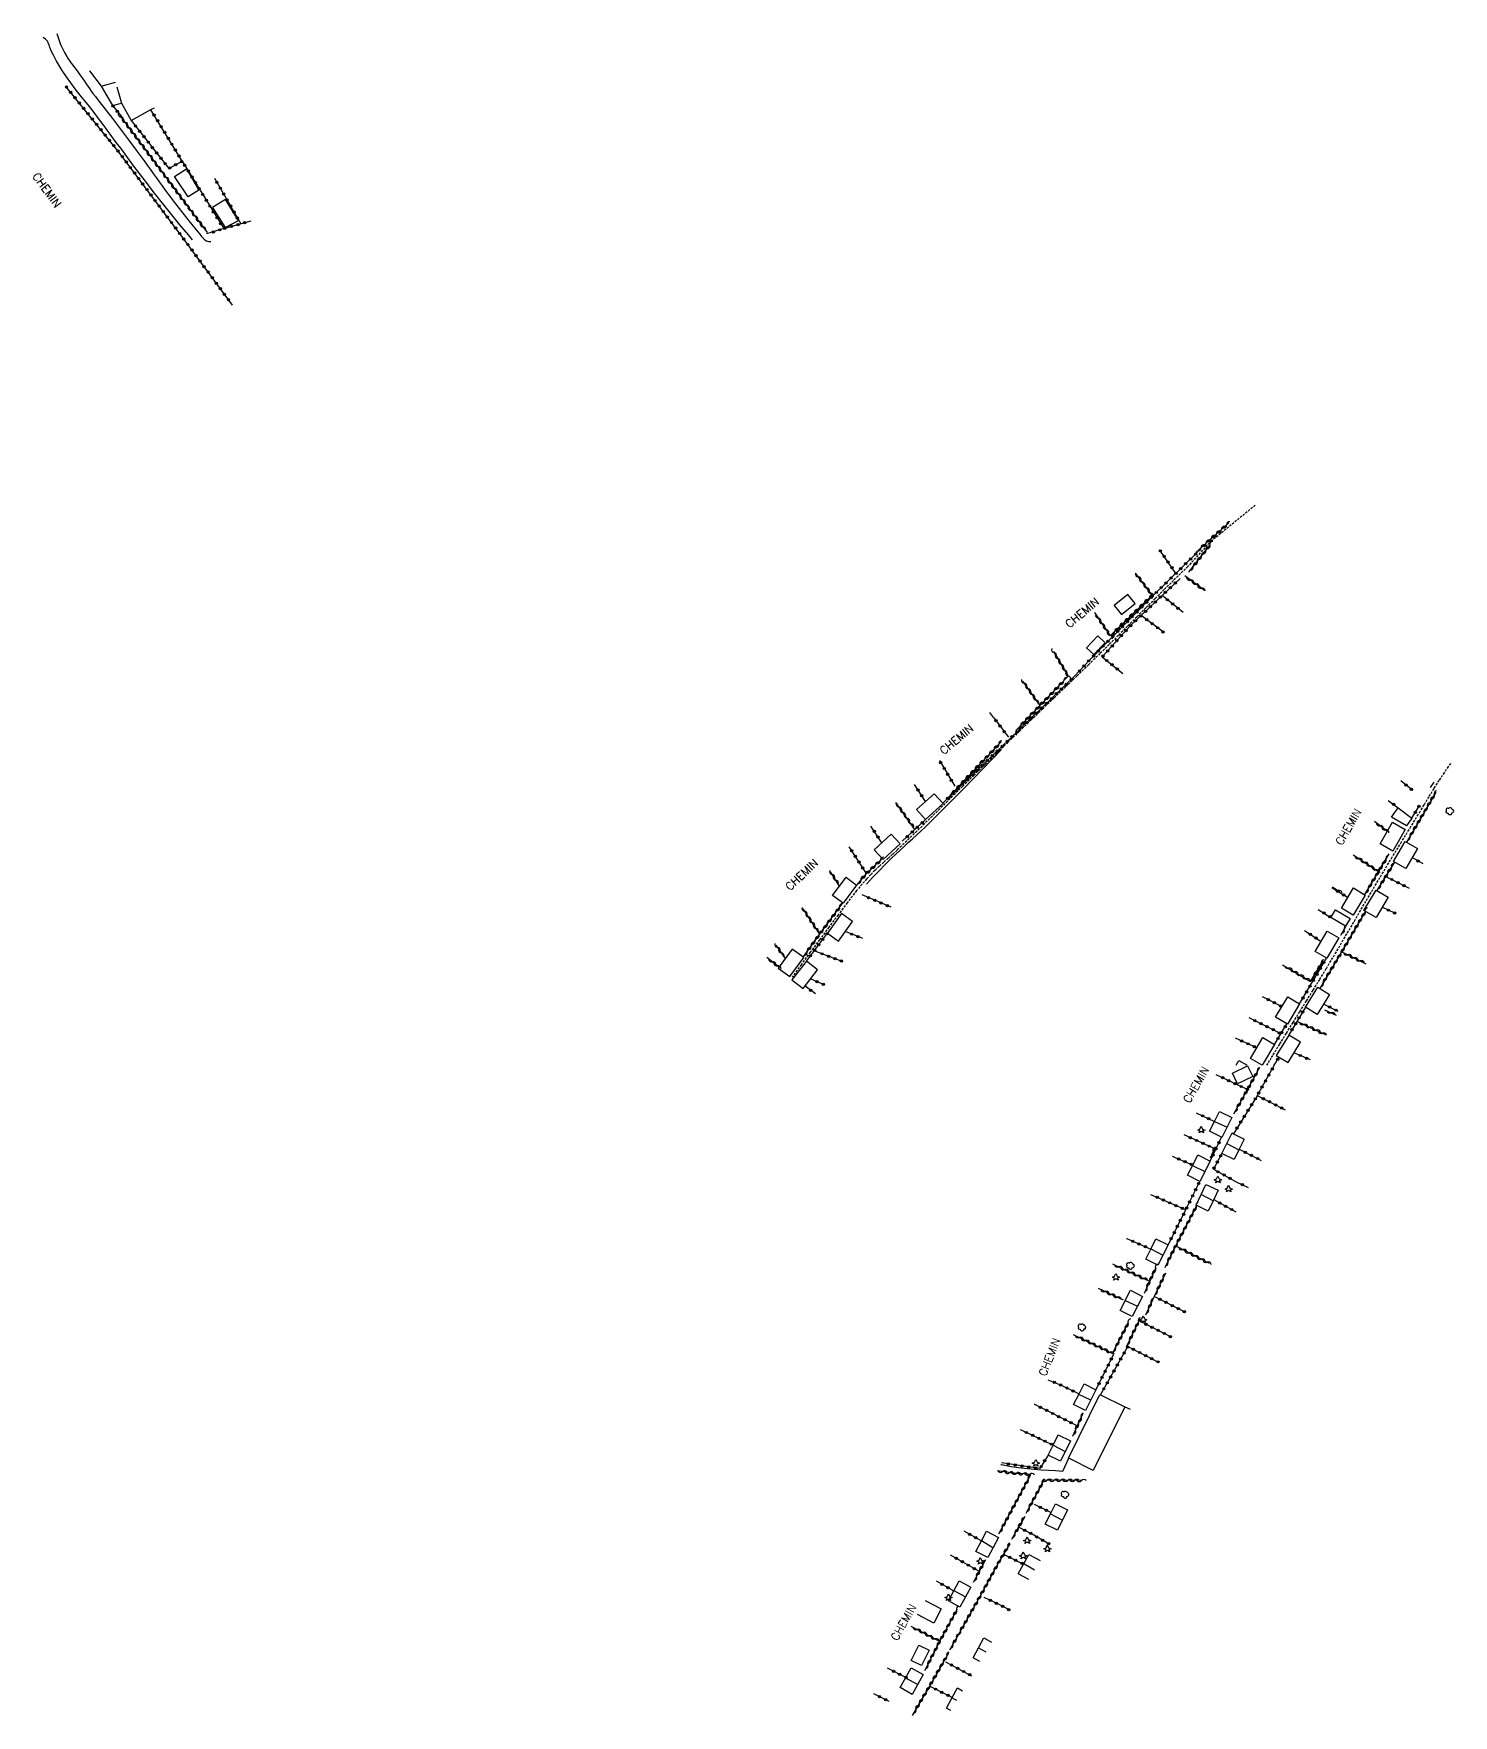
# Model space of a CAD drawing. Header units: millimetres. Extents: x 128000 to 128982, y 140190 to 140897.
# Drawn here: x 128040.1 to 128350.6, y 140528.9 to 140896.6 of the extents above; entities that cross this region are included whole.
import ezdxf
from ezdxf.enums import TextEntityAlignment as Align

# ---------------------------------------------------------------- set-up
doc = ezdxf.new("R2010")
doc.units = ezdxf.units.MM
doc.linetypes.add('DASHED', pattern=[0.75, 0.5, -0.25])
doc.layers.get('0').update_dxf_attribs({"linetype": 'CONTINUOUS'})
for name, color, linetype in [('W0014', 7, 'CONTINUOUS'), ('W0070', 7, 'DASHED'), ('W0071', 7, 'CONTINUOUS'), ('W0101', 7, 'CONTINUOUS'), ('W0104', 1, 'CONTINUOUS'), ('W0300', 7, 'CONTINUOUS'), ('W0303', 7, 'CONTINUOUS'), ('W0310', 3, 'CONTINUOUS'), ('W0323', 7, 'CONTINUOUS'), ('W0989', 7, 'CONTINUOUS')]:
    doc.layers.add(name, color=color, linetype=linetype)
doc.styles.get("Standard").update_dxf_attribs({"font": 'romans.shx', "width": 0.85})

# ---------------------------------------------------------------- blocks, each defined once
blk = doc.blocks.new('T300')
for p, q in [((-0.8, 0.51), (-0.86, 0.34)), ((-0.86, 0.34), (-0.86, 0.17)), ((-0.86, 0.17), (-0.74, 0.06)), ((-0.69, 0.63), (-0.8, 0.51)), ((-0.8, -0.06), (-0.74, 0.06)), ((-0.74, 0.06), (-0.69, 0.11)), ((-0.57, 0.69), (-0.69, 0.63)), ((-0.46, 0.69), (-0.57, 0.69)), ((-0.29, 0.63), (-0.46, 0.69)), ((-0.29, 0.63), (-0.17, 0.74)), ((-0.23, 0.57), (-0.29, 0.63)), ((-0.17, 0.74), (-0.06, 0.8)), ((-0.06, 0.8), (0.06, 0.8)), ((0.06, 0.8), (0.23, 0.74)), ((0.23, 0.74), (0.34, 0.63)), ((0.34, 0.63), (0.4, 0.51)), ((0.46, 0.46), (0.34, 0.46)), ((0.4, 0.51), (0.4, 0.46)), ((0.57, 0.4), (0.46, 0.46)), ((0.57, 0.4), (0.69, 0.29)), ((0.69, 0.29), (0.74, 0.17)), ((0.74, 0.06), (0.69, -0.17)), ((0.74, 0.17), (0.74, 0.06)), ((-0.8, -0.17), (-0.8, -0.06)), ((-0.8, -0.23), (-0.8, -0.17)), ((-0.74, -0.34), (-0.8, -0.23)), ((-0.69, -0.4), (-0.74, -0.34)), ((-0.51, -0.46), (-0.69, -0.4)), ((-0.4, -0.46), (-0.51, -0.46)), ((-0.4, -0.46), (-0.34, -0.46)), ((-0.34, -0.46), (-0.34, -0.4)), ((-0.34, -0.51), (-0.34, -0.46)), ((-0.29, -0.63), (-0.34, -0.51)), ((-0.17, -0.74), (-0.29, -0.63)), ((-0.06, -0.8), (-0.17, -0.74)), ((0.06, -0.8), (-0.06, -0.8)), ((0.17, -0.74), (0.06, -0.8)), ((0.23, -0.69), (0.17, -0.74)), ((0.29, -0.46), (0.23, -0.46)), ((0.29, -0.63), (0.23, -0.69)), ((0.46, -0.4), (0.29, -0.46)), ((0.34, -0.51), (0.29, -0.63)), ((0.34, -0.51), (0.34, -0.46)), ((0.57, -0.34), (0.46, -0.4)), ((0.63, -0.29), (0.57, -0.34)), ((0.69, -0.17), (0.63, -0.29))]:
    blk.add_line(p, q)
blk = doc.blocks.new('T303')
for p, q in [((-0.77, 0), (-0.28, 0.21)), ((-0.28, -0.21), (-0.77, 0)), ((-0.28, 0.21), (0, 0.83)), ((0, 0.83), (0.28, 0.21)), ((0.28, 0.21), (0.83, 0)), ((0.83, 0), (0.28, -0.21)), ((-0.49, -0.63), (-0.28, -0.21)), ((0, -0.35), (-0.49, -0.63)), ((0.56, -0.63), (0, -0.35)), ((0.28, -0.21), (0.56, -0.63))]:
    blk.add_line(p, q)
blk = doc.blocks.new('t310o')
at = {"color": 0, "linetype": 'Continuous'}
for centre, start, end in [((-0.5, 0.38), 216.8699, 323.1304), ((0.5, -0.37), 36.8699, 143.1303)]:
    blk.add_arc(centre, 0.625, start, end, dxfattribs=at)
blk = doc.blocks.new('t323o')
at = {"color": 0, "linetype": 'Continuous'}
for radius in [0.25, 0.15]:
    blk.add_circle((0, 0), radius, dxfattribs=at)

msp = doc.modelspace()

# ---------------------------------------------------------------- linework, layer by layer
at = {"layer": 'W0014'}
msp.add_lwpolyline([(128251.6, 140583.72), (128251.78, 140583.68), (128253.9, 140583.3), (128256.03, 140582.98), (128257.49, 140582.81), (128258.96, 140582.67), (128260.43, 140582.55), (128262, 140582.45), (128263.59, 140582.37), (128265.17, 140582.29), (128266.47, 140585.07)], dxfattribs=at)
at = {"layer": 'W0070'}
for points in [[(128307.23, 140793.45), (128297.24, 140785.27), (128297.24, 140785.27), (128292.51, 140780.08), (128289.36, 140777.02), (128287.34, 140775.04), (128285.33, 140773.04), (128283.32, 140771.03), (128281.32, 140769.02), (128279.33, 140767.01), (128277.32, 140765.01), (128275.31, 140763.01), (128273.29, 140761.02), (128270.79, 140758.58), (128268.29, 140756.15), (128265.77, 140753.73), (128263.25, 140751.32), (128260.72, 140748.9), (128258.2, 140746.49), (128255.68, 140744.07), (128253.17, 140741.64), (128250.69, 140739.24), (128248.22, 140736.83), (128245.75, 140734.43), (128243.28, 140732.02), (128241.6, 140730.38), (128239.93, 140728.74), (128238.26, 140727.1), (128236.59, 140725.46), (128234.91, 140723.83), (128233.24, 140722.19), (128231.56, 140720.56), (128229.87, 140718.94), (128228.92, 140718.04), (128227.95, 140717.16), (128226.98, 140716.28), (128226, 140715.4), (128225.03, 140714.52), (128224.08, 140713.62), (128223.15, 140712.69), (128222.25, 140711.74), (128220.07, 140709.2), (128218.01, 140706.55), (128216.02, 140703.87), (128214.01, 140701.19), (128211.97, 140698.47), (128209.95, 140695.75), (128207.94, 140693), (128205.96, 140690.24)], [(128309.78, 140671), (128310.13, 140671.58), (128310.48, 140672.15), (128310.83, 140672.73), (128311.17, 140673.3), (128312.62, 140675.67), (128314.07, 140678.03), (128315.53, 140680.38), (128316.99, 140682.73), (128318.45, 140685.09), (128319.91, 140687.44), (128321.36, 140689.8), (128322.79, 140692.17), (128324.34, 140694.75), (128325.87, 140697.34), (128327.39, 140699.93), (128328.91, 140702.53), (128330.42, 140705.12), (128331.94, 140707.72), (128333.47, 140710.31), (128335.01, 140712.89), (128337.03, 140716.23), (128339.06, 140719.57), (128341.1, 140722.9), (128343.14, 140726.23), (128344.22, 140728.02), (128345.31, 140729.82), (128346.4, 140731.61), (128347.52, 140733.38), (128348.39, 140734.69), (128349.27, 140735.99), (128350.15, 140737.24)]]:
    msp.add_lwpolyline(points, dxfattribs=at)
at = {"layer": 'W0071'}
for points in [[(128045.2, 140896.58), (128046, 140894.22), (128046.42, 140893.31), (128046.88, 140892.43), (128047.37, 140891.56), (128047.68, 140891.07), (128048, 140890.59), (128048.34, 140890.11), (128048.69, 140889.65), (128049.04, 140889.19), (128049.39, 140888.72), (128049.74, 140888.26), (128050.08, 140887.79), (128050.46, 140887.25), (128050.83, 140886.71), (128051.2, 140886.17), (128051.57, 140885.63), (128051.94, 140885.09), (128052.31, 140884.55), (128052.69, 140884.02), (128053.08, 140883.49), (128053.6, 140882.8), (128054.13, 140882.11), (128054.67, 140881.43), (128055.21, 140880.75), (128055.75, 140880.07), (128056.29, 140879.39), (128056.83, 140878.71), (128057.36, 140878.02), (128059.1, 140875.71), (128060.82, 140873.39), (128062.53, 140871.07), (128064.24, 140868.74), (128064.9, 140867.83), (128065.56, 140866.92), (128066.21, 140866.01), (128066.87, 140865.1), (128067.53, 140864.19), (128068.19, 140863.28), (128068.85, 140862.38), (128069.53, 140861.48), (128071.11, 140859.4), (128072.7, 140857.33), (128074.33, 140855.28), (128076.01, 140853.27), (128076.42, 140852.75), (128076.83, 140852.2), (128077.3, 140851.68), (128077.87, 140851.28), (128078.11, 140851.18), (128078.36, 140851.13), (128078.61, 140851.12), (128078.86, 140851.15)], [(128074.88, 140851.5), (128073.94, 140852.57), (128073, 140853.65), (128072.08, 140854.75), (128071.17, 140855.86), (128068.84, 140858.76), (128066.56, 140861.7), (128064.3, 140864.66), (128062.05, 140867.62), (128061.08, 140868.91), (128060.11, 140870.21), (128059.14, 140871.51), (128058.18, 140872.81), (128057.22, 140874.12), (128056.26, 140875.42), (128055.29, 140876.72), (128054.32, 140878.01), (128053.32, 140879.32), (128052.3, 140880.62), (128051.27, 140881.9), (128050.24, 140883.19), (128049.22, 140884.49), (128048.22, 140885.81), (128047.26, 140887.15), (128046.34, 140888.52), (128045.67, 140889.61), (128045.05, 140890.72), (128044.47, 140891.86), (128043.9, 140893), (128043.78, 140893.27), (128043.68, 140893.54), (128043.58, 140893.82), (128043.49, 140894.1), (128043.39, 140894.38), (128043.27, 140894.66), (128043.13, 140894.92), (128042.95, 140895.17), (128042.88, 140895.25), (128042.79, 140895.33), (128042.7, 140895.39), (128042.17, 140895.71)], [(128222.22, 140710.63), (128223.57, 140712.06), (128224.94, 140713.48), (128226.33, 140714.88), (128227.73, 140716.27), (128228.63, 140717.14), (128229.54, 140717.99), (128230.46, 140718.84), (128231.38, 140719.69), (128232.3, 140720.53), (128233.22, 140721.38), (128234.13, 140722.23), (128235.04, 140723.1), (128239.28, 140727.27), (128243.47, 140731.48), (128247.63, 140735.74), (128251.74, 140740.04)]]:
    msp.add_lwpolyline(points, dxfattribs=at)
at = {"layer": 'W0101'}
msp.add_lwpolyline([(128052.32, 140888.47), (128052.32, 140888.47), (128054.87, 140885.09), (128058.04, 140885.99)], dxfattribs=at)
at = {"layer": 'W0104'}
for points in [[(128054.87, 140885.09), (128057.36, 140880.86), (128059.31, 140881.37), (128061.45, 140877.57), (128065.88, 140880.03), (128066.52, 140880.32)], [(128058.33, 140884.97), (128059.31, 140881.37)], [(128303.05, 140671), (128303.66, 140672.07), (128305.51, 140671)], [(128298.32, 140658.68), (128301.07, 140657.45)], [(128301.01, 140653.89), (128303.68, 140652.55)], [(128293.53, 140649.12), (128296.25, 140647.79)], [(128298.03, 140641.35), (128295.42, 140642.77)], [(128284.43, 140630.85), (128287.05, 140629.49)], [(128278.82, 140619.58), (128281.49, 140618.31)], [(128271.27, 140597.79), (128268.63, 140599.04)], [(128263.05, 140587.96), (128265.7, 140586.57)], [(128262.46, 140572.94), (128265.07, 140571.56)], [(128249.88, 140565.5), (128247.36, 140566.99)], [(128257.73, 140558.54), (128255.43, 140559.77), (128256.58, 140561.9), (128257.72, 140564.03)], [(128258.95, 140560.58), (128256.61, 140561.96)], [(128257.72, 140564.03), (128260.2, 140562.69)], [(128241.35, 140556.14), (128243.86, 140554.77)], [(128236.99, 140549.04), (128233.36, 140550.93)], [(128235.05, 140553.97), (128238.59, 140552.12), (128236.99, 140549.04)], [(128247.05, 140540.61), (128245.53, 140541.44), (128247.9, 140545.8)], [(128246.73, 140543.65), (128248.35, 140542.78)], [(128247.9, 140545.8), (128249.6, 140544.88)], [(128233.43, 140535.64), (128230.75, 140536.99)], [(128240.69, 140529.93), (128239.75, 140530.43), (128241, 140532.76), (128242.11, 140534.85)], [(128241.99, 140532.1), (128240.93, 140532.63)], [(128242.11, 140534.85), (128243.26, 140534.24)]]:
    msp.add_lwpolyline(points, dxfattribs=at)
for points in [[(128073.89, 140860.87), (128070.93, 140865.37), (128073.5, 140866.99), (128076.26, 140862.34)], [(128084.93, 140855.7), (128082.08, 140860.29), (128079.22, 140858.58), (128081.99, 140854.2)], [(128279.38, 140773.94), (128276.37, 140771.55), (128277.96, 140769.55), (128280.97, 140771.94)], [(128270.37, 140762.31), (128272.85, 140764.91), (128274.42, 140763.4), (128271.93, 140760.81)], [(128233.19, 140726.93), (128237.03, 140730.39), (128239, 140728.21), (128235.16, 140724.75)], [(128334.58, 140719.43), (128337.29, 140724.16), (128340.05, 140722.58), (128337.35, 140717.85)], [(128341.48, 140725.06), (128340.32, 140723.37), (128337.06, 140725.25), (128338.53, 140727.26)], [(128223.9, 140718.13), (128227.66, 140721.57), (128229.63, 140719.42), (128225.87, 140715.98)], [(128342.69, 140718.42), (128340.16, 140714.01), (128337.51, 140715.53), (128340.04, 140719.95)], [(128214.82, 140708.15), (128217.75, 140712.12), (128220.04, 140710.42), (128217.11, 140706.45)], [(128326.07, 140705.38), (128328.72, 140709.77), (128331.3, 140708.21), (128328.66, 140703.82)], [(128336.3, 140707.74), (128333.67, 140703.3), (128331.02, 140704.86), (128333.65, 140709.31)], [(128216.13, 140698.17), (128219.2, 140702.43), (128216.78, 140704.18), (128213.71, 140699.92)], [(128326.99, 140701.4), (128323.77, 140703.35), (128324.77, 140705.02), (128327.99, 140703.07)], [(128320.35, 140695.89), (128322.99, 140700.34), (128325.5, 140698.85), (128322.87, 140694.4)], [(128205.49, 140690.38), (128208.55, 140694.54), (128206.01, 140696.42), (128202.94, 140692.25)], [(128208.39, 140687.76), (128211.54, 140691.85), (128209.09, 140693.74), (128205.93, 140689.66)], [(128323.48, 140686.5), (128320.78, 140682.1), (128318.2, 140683.68), (128320.9, 140688.08)], [(128311.7, 140681.55), (128314.36, 140685.97), (128316.95, 140684.41), (128314.29, 140679.99)], [(128306.22, 140672.52), (128308.91, 140677.08), (128311.46, 140675.58), (128308.78, 140671.02)], [(128314.57, 140677.6), (128311.85, 140673.16), (128314.41, 140671.59), (128317.13, 140676.04)], [(128305.57, 140670.89), (128306.7, 140668.54), (128303.37, 140666.95), (128302.25, 140669.31)], [(128299.46, 140660.92), (128302.14, 140659.56), (128299.93, 140655.21), (128299.84, 140655.26), (128297.25, 140656.58), (128298.35, 140658.74)], [(128302.16, 140656.2), (128302.46, 140656.05), (128304.83, 140654.87), (128303.73, 140652.65), (128302.62, 140650.41), (128299.94, 140651.74)], [(128297.4, 140650.01), (128295.1, 140645.58), (128292.41, 140646.97), (128293.57, 140649.19), (128294.72, 140651.4)], [(128296.46, 140644.96), (128299.14, 140643.68), (128298.17, 140641.64), (128296.98, 140639.13), (128294.29, 140640.4)], [(128288.17, 140631.74), (128285.96, 140627.3), (128283.32, 140628.61), (128284.4, 140630.79), (128285.52, 140633.06)], [(128279.96, 140621.81), (128282.59, 140620.46), (128280.33, 140616.07), (128277.71, 140617.42)], [(128278.72, 140596.32), (128271.82, 140582.41), (128266.47, 140585.07), (128266.38, 140585.11), (128273.27, 140599.01), (128273.38, 140598.96)], [(128272.4, 140600.06), (128270.13, 140595.53), (128267.53, 140596.83), (128268.71, 140599.18), (128269.8, 140601.36)], [(128264.18, 140590.2), (128266.85, 140588.85), (128264.62, 140584.43), (128261.95, 140585.78), (128263.05, 140587.96)], [(128263.54, 140575.12), (128266.19, 140573.81), (128263.97, 140569.34), (128261.33, 140570.64), (128262.59, 140573.19)], [(128248.74, 140563.34), (128246.15, 140564.72), (128247.36, 140566.99), (128248.48, 140569.11), (128251.07, 140567.74)], [(128242.49, 140558.26), (128245.02, 140556.9), (128242.66, 140552.54), (128240.14, 140553.91), (128241.32, 140556.1)], [(128234.27, 140539.78), (128232.03, 140540.88), (128233.66, 140544.2), (128235.9, 140543.11)], [(128232.02, 140539.25), (128234.63, 140537.78), (128232.2, 140533.45), (128229.59, 140534.92), (128230.85, 140537.16)]]:
    msp.add_lwpolyline(points, close=True, dxfattribs=at)
at = {"layer": 'W0310'}
for points in [[(128058.94, 140878.71), (128078.05, 140853.1)], [(128294.27, 140783.15), (128301.45, 140789.6)], [(128292.72, 140778.86), (128297.41, 140784.82), (128297.41, 140784.82)], [(128272.06, 140770), (128275.55, 140764.92), (128284.73, 140773.77), (128281.05, 140778.6)], [(128296.18, 140774.81), (128291.81, 140778)], [(128263.12, 140761.45), (128266.36, 140756.07), (128254.9, 140744.23)], [(128256.38, 140755), (128260.14, 140749.64)], [(128251.65, 140741.72), (128239.81, 140729.23)], [(128232.83, 140722.59), (128228.65, 140728.48)], [(128346.71, 140730.72), (128343.82, 140725.7), (128340.32, 140719.79)], [(128336.13, 140722.14), (128333.33, 140724.32)], [(128328.63, 140717), (128334.21, 140713.37)], [(128331.17, 140708.32), (128336.56, 140717.26)], [(128216.33, 140710.19), (128214.38, 140713.32)], [(128225.68, 140716.19), (128222.09, 140712.79), (128220.04, 140710.42)], [(128337.7, 140715.42), (128333.85, 140709.19)], [(128324.13, 140710), (128325.69, 140709.03)], [(128208.39, 140694.66), (128212.11, 140699.84), (128217.06, 140706.49)], [(128212, 140699.69), (128208.35, 140705.21)], [(128331.33, 140704.68), (128326.06, 140695.66), (128321.34, 140687.81)], [(128325.93, 140699.43), (128327.08, 140701.32)], [(128203.1, 140692.49), (128200.42, 140694.57)], [(128202.43, 140697.27), (128204.47, 140694.32)], [(128326.14, 140695.8), (128331.4, 140693.2)], [(128313.23, 140693), (128319.35, 140689.35)], [(128319.35, 140689.35), (128322.11, 140693.86)], [(128316.49, 140680.56), (128322.53, 140677.76)], [(128322.42, 140683.1), (128324.94, 140681.96)], [(128302.57, 140660.41), (128305.54, 140665.7), (128308.26, 140670.56)], [(128298.51, 140653.16), (128297.38, 140650.71)], [(128294.41, 140640.25), (128290.03, 140631.89), (128287.47, 140626.74)], [(128297.23, 140627.69), (128290.06, 140631.39)], [(128276, 140627.57), (128278.45, 140626.45), (128283.96, 140623.86)], [(128285.49, 140626.73), (128282.93, 140621.13)], [(128287.61, 140625.56), (128285.15, 140620.46)], [(128278.42, 140619.66), (128273, 140622.19)], [(128285.04, 140620.29), (128283.27, 140616.38)], [(128276.03, 140608), (128279.55, 140614.81)], [(128281.93, 140615.39), (128279.1, 140609.5)], [(128267.4, 140612.12), (128276.03, 140608)], [(128267.35, 140589.91), (128268.39, 140592.22), (128269.63, 140594.91)], [(128251.19, 140568.53), (128258.18, 140581.53), (128256.7, 140581.64), (128255.23, 140581.74), (128253.76, 140581.89), (128250.84, 140582.35)], [(128269.42, 140580.21), (128261.03, 140580.29), (128257.09, 140573)], [(128256.82, 140572.35), (128255.5, 140570.04), (128253.95, 140567.33)], [(128253.54, 140566.4), (128252.2, 140564.12), (128251.11, 140562.26), (128246.97, 140554.72), (128242.05, 140546.05)], [(128248.22, 140562.89), (128245.56, 140557.89)], [(128242.04, 140552.06), (128238.21, 140545.01), (128234.94, 140538.6)], [(128231.93, 140548.35), (128237.9, 140545.21)], [(128242.06, 140546.06), (128240.39, 140543.13)], [(128240.13, 140542.47), (128236.05, 140535.33), (128236.01, 140535.27), (128232.25, 140528.86)]]:
    msp.add_lwpolyline(points, dxfattribs=at)
at = {"layer": 'W0323'}
for points in [[(128083.6, 140837.18), (128072.82, 140851.84), (128058.83, 140870.59), (128047.25, 140884.96), (128047.25, 140884.96)], [(128057.36, 140880.86), (128059.32, 140878.46)], [(128061.45, 140877.57), (128069.69, 140867.1), (128072.6, 140868.66), (128065.74, 140879.95)], [(128072.6, 140868.66), (128081.67, 140853.95), (128087.68, 140855.62)], [(128079.64, 140865), (128085.42, 140854.99)], [(128081.67, 140853.95), (128077.93, 140852.78)], [(128294.63, 140783.19), (128284.68, 140773.49), (128270.93, 140759.54), (128267.79, 140756.13)], [(128289.87, 140778.55), (128286.35, 140783.66)], [(128290.84, 140777.43), (128286.9, 140773.75), (128279.91, 140767.07), (128273.78, 140760.29), (128278.25, 140756.69)], [(128291.46, 140770.04), (128286.87, 140773.72)], [(128287.16, 140765.7), (128282.31, 140769.36)], [(128267.79, 140756.13), (128253.52, 140742.32), (128238.9, 140728.33)], [(128250.07, 140746.95), (128249.23, 140748.16)], [(128250.07, 140746.95), (128253.25, 140742.77)], [(128238.22, 140737.64), (128241.52, 140732.02)], [(128235.14, 140728.69), (128232.74, 140732.39)], [(128339.06, 140733.26), (128341.69, 140731.14)], [(128345.56, 140731.74), (128346.34, 140732.88)], [(128336.28, 140728.93), (128338.53, 140727.26)], [(128341.48, 140725.06), (128343.18, 140727.81)], [(128235.21, 140724.79), (128230.04, 140720)], [(128225.57, 140719.66), (128223.21, 140723.28)], [(128222.22, 140712.91), (128218.46, 140718.74)], [(128343.97, 140715.07), (128341.53, 140716.4)], [(128327.44, 140707.67), (128324.01, 140709.81)], [(128335.78, 140712.31), (128340.89, 140709.71)], [(128227.65, 140705.54), (128221.29, 140708.24)], [(128337.75, 140704.25), (128335.01, 140705.57)], [(128320.98, 140705.08), (128323.77, 140703.35)], [(128209.09, 140693.74), (128213.71, 140699.92)], [(128221.4, 140698.69), (128217.62, 140700.23)], [(128318.01, 140700.45), (128321.66, 140698.1)], [(128217.1, 140693.65), (128211.13, 140695.9)], [(128316.95, 140684.41), (128322.79, 140694.45)], [(128211.09, 140686.61), (128208.82, 140688.31)], [(128210.04, 140689.89), (128212.87, 140688.69)], [(128308.76, 140686.03), (128313.07, 140683.83)], [(128318.21, 140683.68), (128314.52, 140677.52)], [(128325.41, 140682.78), (128322.18, 140684.38)], [(128305.81, 140681.44), (128312.87, 140677.92)], [(128311.46, 140675.58), (128314.17, 140680.07)], [(128307.56, 140674.79), (128302.95, 140676.96)], [(128311.4, 140671), (128312.46, 140672.78)], [(128319.32, 140672.18), (128315.71, 140673.73)], [(128305.54, 140665.7), (128298.73, 140668.91)], [(128311.4, 140671), (128307.68, 140664.38), (128307.65, 140664.32), (128302.46, 140656.05)], [(128307.68, 140664.38), (128313.81, 140661.28)], [(128294.35, 140660.57), (128298.35, 140658.74)], [(128298.63, 140652.66), (128291.7, 140655.8)], [(128297.4, 140650.01), (128298.63, 140652.66), (128299.84, 140655.26)], [(128289.11, 140651.14), (128293.57, 140649.19)], [(128299.94, 140651.74), (128298.09, 140648.28), (128303.07, 140645.55)], [(128303.73, 140652.65), (128308.54, 140650.21)], [(128288.17, 140631.74), (128292.05, 140639.41), (128292.09, 140639.48), (128295.1, 140645.58)], [(128303.07, 140645.55), (128305.71, 140644.27)], [(128292.05, 140639.41), (128284.42, 140642.71)], [(128298.17, 140641.64), (128303.01, 140638.98)], [(128279.1, 140633.14), (128279.13, 140633.12), (128284.4, 140630.79)], [(128285.06, 140620.5), (128291.81, 140617.1)], [(128288.96, 140611.54), (128282, 140615.07)], [(128272.4, 140600.06), (128276.3, 140607.84)], [(128273.38, 140598.96), (128279.39, 140609.5), (128286.05, 140606.11)], [(128261.91, 140602.26), (128264.82, 140601.05), (128268.71, 140599.18)], [(128268.15, 140592.26), (128259.04, 140596.8), (128258.91, 140596.86)], [(128278.72, 140596.32), (128279.9, 140595.78)], [(128255.84, 140591.33), (128258.39, 140590.18), (128263.05, 140587.96)], [(128261.95, 140585.78), (128260.15, 140582.81), (128251.78, 140584.05)], [(128258.9, 140575.05), (128262.59, 140573.19)], [(128262.31, 140566.24), (128258.49, 140568.45), (128255.5, 140570.04)], [(128243.51, 140569.18), (128247.36, 140566.99)], [(128246.79, 140560.4), (128240.58, 140563.92)], [(128252.2, 140564.12), (128256.58, 140561.9)], [(128237.44, 140558.27), (128241.32, 140556.1)], [(128253.69, 140551.76), (128251.09, 140553.16), (128247.93, 140554.61)], [(128239.49, 140540.56), (128245.22, 140537.53)], [(128230.85, 140537.16), (128226.82, 140539.17)], [(128223.74, 140533.63), (128227.1, 140531.97)], [(128241, 140532.76), (128236.01, 140535.27)]]:
    msp.add_lwpolyline(points, dxfattribs=at)

# ---------------------------------------------------------------- block references
at = {"layer": 'W0300'}
msp.add_blockref('T300', (128349.82, 140726.54), dxfattribs=at)
at = {"layer": 'W0300', "rotation": 359.9999899820874}
for p in [(128279.98, 140627.13), (128269.39, 140613.67), (128265.69, 140577.1)]:
    msp.add_blockref('T300', p, dxfattribs=at)
at = {"layer": 'W0303', "rotation": 359.9999899820874}
for p in [(128295.44, 140656.85), (128299.06, 140645.94), (128301.41, 140643.94), (128276.76, 140624.65), (128282.71, 140615.37), (128259.24, 140583.99), (128257.37, 140567.06), (128261.77, 140565.28), (128247.12, 140562.56), (128256.48, 140563.75), (128240.14, 140554.6)]:
    msp.add_blockref('T303', p, dxfattribs=at)
at = {"layer": 'W0310'}
for p, rotation in [((128059.21, 140878.35), 306.724996986855), ((128060.11, 140877.15), 306.724996986855), ((128061.01, 140875.94), 306.724996986855), ((128061.9, 140874.74), 306.724996986855), ((128062.8, 140873.54), 306.724996986855), ((128063.7, 140872.34), 306.724996986855), ((128064.59, 140871.14), 306.724996986855), ((128065.49, 140869.93), 306.724996986855), ((128066.39, 140868.73), 306.724996986855), ((128067.28, 140867.53), 306.724996986855), ((128068.18, 140866.33), 306.724996986855), ((128069.08, 140865.12), 306.724996986855), ((128069.98, 140863.92), 306.724996986855), ((128070.87, 140862.72), 306.724996986855), ((128071.77, 140861.52), 306.724996986855), ((128072.67, 140860.31), 306.724996986855), ((128073.56, 140859.11), 306.724996986855), ((128074.46, 140857.91), 306.724996986855), ((128075.36, 140856.71), 306.724996986855), ((128076.25, 140855.51), 306.724996986855), ((128077.15, 140854.3), 306.724996986855), ((128300.97, 140789.16), 41.9148975289187), ((128297.62, 140786.16), 41.9148975289187), ((128298.74, 140787.16), 41.9148975289187), ((128299.85, 140788.16), 41.9148975289187), ((128295.39, 140784.15), 41.9148975289187), ((128295.5, 140782.39), 51.87271834549846), ((128296.5, 140785.16), 41.9148975289187), ((128296.43, 140783.57), 51.87271834549846), ((128297.35, 140784.75), 51.87271834549846), ((128293.65, 140780.03), 51.87271834549846), ((128294.58, 140781.21), 51.87271834549846), ((128281.65, 140777.81), 127.2877718879553), ((128282.56, 140776.62), 127.2877718879553), ((128283.47, 140775.42), 127.2877718879553), ((128284.38, 140774.23), 127.2877718879553), ((128293.02, 140777.11), 143.8525345099861), ((128294.23, 140776.23), 143.8525345099861), ((128295.45, 140775.34), 143.8525345099861), ((128281.91, 140771.05), 43.92638573678075), ((128282.99, 140772.09), 43.92638573678075), ((128284.07, 140773.13), 43.92638573678075), ((128272.91, 140768.76), 304.4222604248048), ((128273.76, 140767.52), 304.4222604248048), ((128278.67, 140767.93), 43.92638573678075), ((128279.75, 140768.97), 43.92638573678075), ((128280.83, 140770.01), 43.92638573678075), ((128274.61, 140766.29), 304.4222604248048), ((128275.45, 140765.05), 304.4222604248048), ((128276.51, 140765.84), 43.92638573678075), ((128277.59, 140766.89), 43.92638573678075), ((128263.25, 140761.24), 301.0233010903155), ((128264.02, 140759.95), 301.0233010903155), ((128264.8, 140758.66), 301.0233010903155), ((128265.57, 140757.38), 301.0233010903155), ((128266.34, 140756.09), 301.0233010903155), ((128256.69, 140754.56), 305.0467367084161), ((128257.56, 140753.33), 305.0467367084161), ((128263.25, 140752.86), 225.9445125501047), ((128264.29, 140753.93), 225.9445125501047), ((128265.33, 140755.01), 225.9445125501047), ((128258.42, 140752.1), 305.0467367084161), ((128259.08, 140748.54), 225.9445125501047), ((128259.28, 140750.87), 305.0467367084161), ((128260.12, 140749.62), 225.9445125501047), ((128261.16, 140750.7), 225.9445125501047), ((128262.21, 140751.78), 225.9445125501047), ((128255.95, 140745.31), 225.9445125501047), ((128256.99, 140746.39), 225.9445125501047), ((128258.03, 140747.47), 225.9445125501047), ((128251.16, 140741.2), 226.5187701617805), ((128248.06, 140737.94), 226.5187701617805), ((128249.1, 140739.03), 226.5187701617805), ((128250.13, 140740.11), 226.5187701617805), ((128244.97, 140734.67), 226.5187701617805), ((128246, 140735.76), 226.5187701617805), ((128247.03, 140736.85), 226.5187701617805), ((128240.84, 140730.32), 226.5187701617805), ((128241.87, 140731.41), 226.5187701617805), ((128242.9, 140732.5), 226.5187701617805), ((128243.94, 140733.58), 226.5187701617805), ((128346.38, 140730.14), 240.0420123320008), ((128229.36, 140727.48), 125.3449522535861), ((128344.88, 140727.54), 240.0420123320008), ((128345.63, 140728.84), 240.0420123320008), ((128230.22, 140726.26), 125.3449522535861), ((128231.09, 140725.04), 125.3449522535861), ((128231.96, 140723.81), 125.3449522535861), ((128334.51, 140723.4), 142.1761558712174), ((128342.61, 140723.66), 239.3920777950203), ((128343.37, 140724.95), 239.3920777950203), ((128344.13, 140726.24), 240.0420123320008), ((128335.7, 140722.48), 142.1761558712174), ((128341.08, 140721.08), 239.3920777950203), ((128341.84, 140722.37), 239.3920777950203), ((128225.27, 140715.79), 223.3835734369869), ((128329.89, 140716.18), 326.9800143437761), ((128335.82, 140716.03), 58.94679097681997), ((128214.74, 140712.73), 121.92103668399), ((128222, 140712.69), 229.1427540307879), ((128223.09, 140713.73), 223.3835734369869), ((128224.18, 140714.76), 223.3835734369869), ((128331.14, 140715.37), 326.9800143437761), ((128332.4, 140714.55), 326.9800143437761), ((128333.66, 140713.73), 326.9800143437761), ((128333.49, 140712.17), 58.94679097681997), ((128334.27, 140713.46), 58.94679097681997), ((128335.04, 140714.74), 58.94679097681997), ((128335.43, 140711.74), 238.3571227143271), ((128336.21, 140713.02), 238.3571227143271), ((128337, 140714.3), 238.3571227143271), ((128215.54, 140711.46), 121.92103668399), ((128221.02, 140711.56), 229.1427540307879), ((128325.41, 140709.2), 328.0280319919369), ((128331.95, 140709.6), 58.94679097681997), ((128332.72, 140710.89), 58.94679097681997), ((128334.64, 140710.46), 238.3571227143271), ((128208.69, 140704.69), 123.461330392097), ((128215.47, 140704.35), 53.34840251463019), ((128216.36, 140705.56), 53.34840251463019), ((128331.28, 140704.59), 239.6721055073889), ((128209.52, 140703.44), 123.461330392097), ((128210.35, 140702.19), 123.461330392097), ((128211.17, 140700.94), 123.461330392097), ((128212.78, 140700.74), 53.34840251463019), ((128213.68, 140701.95), 53.34840251463019), ((128214.57, 140703.15), 53.34840251463019), ((128326.71, 140700.71), 58.78763479607682), ((128329.01, 140700.71), 239.6721055073889), ((128329.76, 140702), 239.6721055073889), ((128330.52, 140703.3), 239.6721055073889), ((128210.14, 140697.1), 54.30243325719705), ((128211.02, 140698.32), 54.30243325719705), ((128211.89, 140699.53), 54.30243325719705), ((128327.49, 140698.12), 239.6721055073889), ((128328.25, 140699.41), 239.6721055073889), ((128201.61, 140693.65), 142.2246295840932), ((128202.76, 140696.79), 304.6809290941874), ((128203.61, 140695.56), 304.6809290941874), ((128209.27, 140695.88), 54.30243325719705), ((128325.2, 140694.24), 238.9901055629688), ((128325.97, 140695.53), 238.9901055629688), ((128326.73, 140696.82), 239.6721055073889), ((128327.48, 140695.14), 333.7681777186413), ((128328.83, 140694.47), 333.7681777186413), ((128330.17, 140693.81), 333.7681777186413), ((128202.79, 140692.73), 142.2246295840932), ((128314.52, 140692.23), 329.2176430083737), ((128315.8, 140691.46), 329.2176430083737), ((128317.09, 140690.7), 329.2176430083737), ((128318.38, 140689.93), 329.2176430083737), ((128320.13, 140690.63), 58.56015342723313), ((128320.92, 140691.91), 58.56015342723313), ((128321.7, 140693.19), 58.56015342723313), ((128322.88, 140690.39), 238.9901055629688), ((128323.66, 140691.67), 238.9901055629688), ((128324.43, 140692.96), 238.9901055629688), ((128322.11, 140689.1), 238.9901055629688), ((128317.85, 140679.93), 335.1446260025383), ((128319.21, 140679.3), 335.1446260025383), ((128323.79, 140682.48), 335.5808303057634), ((128320.57, 140678.66), 335.1446260025383), ((128321.93, 140678.03), 335.1446260025383), ((128306.97, 140668.26), 60.75728567341936), ((128307.7, 140669.57), 60.75728567341936), ((128304.77, 140664.33), 60.75018573706339), ((128305.5, 140665.64), 60.75018573706339), ((128306.24, 140666.95), 60.75728567341936), ((128303.3, 140661.71), 60.75018573706339), ((128304.04, 140663.02), 60.75018573706339), ((128298.01, 140652.07), 245.1862183739243), ((128293.62, 140638.76), 242.3494173436339), ((128294.32, 140640.09), 242.3494173436339), ((128291.54, 140634.77), 242.3494173436339), ((128292.23, 140636.1), 242.3494173436339), ((128292.93, 140637.43), 242.3494173436339), ((128289.47, 140630.77), 243.5597857451242), ((128290.14, 140632.11), 242.3494173436339), ((128290.84, 140633.44), 242.3494173436339), ((128288.14, 140628.09), 243.5597857451242), ((128288.8, 140629.43), 243.5597857451242), ((128291.4, 140630.7), 152.6974646298684), ((128292.73, 140630.01), 152.6974646298684), ((128294.06, 140629.32), 152.6974646298684), ((128295.39, 140628.63), 152.6974646298684), ((128296.73, 140627.94), 152.6974646298684), ((128277.36, 140626.95), 335.4060573473813), ((128278.72, 140626.32), 334.8093802555491), ((128280.08, 140625.68), 334.8093802555491), ((128281.44, 140625.04), 334.8093802555491), ((128282.8, 140624.41), 334.8093802555491), ((128284.18, 140623.86), 245.5051800461474), ((128284.8, 140625.23), 245.5051800461474), ((128285.42, 140626.59), 245.5051800461474), ((128287.1, 140624.51), 244.2849856189845), ((128274.36, 140621.55), 154.9324928468225), ((128275.72, 140620.92), 154.9324928468225), ((128277.08, 140620.28), 154.9324928468225), ((128283.56, 140622.5), 245.5051800461474), ((128285.8, 140621.81), 244.2849856189845), ((128286.45, 140623.16), 244.2849856189845), ((128283.89, 140617.75), 245.5891667163371), ((128284.51, 140619.11), 245.5891667163371), ((128278.79, 140613.33), 62.62217863705539), ((128279.48, 140614.66), 62.62217863705539), ((128281.05, 140613.55), 244.3684822215208), ((128281.69, 140614.91), 244.3684822215208), ((128268.76, 140611.48), 334.481594553834), ((128270.11, 140610.83), 334.481594553834), ((128271.46, 140610.18), 334.481594553834), ((128272.82, 140609.54), 334.481594553834), ((128276.72, 140609.33), 62.62217863705539), ((128277.41, 140610.67), 62.62217863705539), ((128278.1, 140612), 62.62217863705539), ((128279.75, 140610.85), 244.3684822215208), ((128280.4, 140612.2), 244.3684822215208), ((128274.17, 140608.89), 334.481594553834), ((128275.52, 140608.24), 334.481594553834), ((128269.21, 140594.01), 65.2831184979725), ((128267.96, 140591.28), 65.60649972681624), ((128268.59, 140592.64), 65.2831184979725), ((128251.99, 140582.17), 171.0325901550083), ((128253.47, 140581.93), 171.0325901550083), ((128254.96, 140581.77), 174.4127560357652), ((128256.45, 140581.66), 175.9336812247868), ((128257.58, 140580.42), 61.73077798462236), ((128257.95, 140581.55), 175.936423236787), ((128260.66, 140579.6), 241.5943190368523), ((128261.75, 140580.28), 179.4606490845712), ((128263.25, 140580.27), 179.4606490845712), ((128264.75, 140580.26), 179.4606490845712), ((128266.25, 140580.24), 179.4606490845712), ((128267.75, 140580.23), 179.4606490845712), ((128269.25, 140580.21), 179.4606490845712), ((128255.45, 140576.45), 61.73077798462236), ((128256.16, 140577.78), 61.73077798462236), ((128256.87, 140579.1), 61.73077798462236), ((128258.52, 140575.64), 241.5943190368523), ((128259.23, 140576.96), 241.5943190368523), ((128259.95, 140578.28), 241.5943190368523), ((128253.32, 140572.49), 61.73077798462236), ((128254.03, 140573.81), 61.73077798462236), ((128254.74, 140575.13), 61.73077798462236), ((128257.8, 140574.32), 241.5943190368523), ((128251.9, 140569.85), 61.73077798462236), ((128252.61, 140571.17), 61.73077798462236), ((128254.7, 140568.64), 240.241464388562), ((128255.44, 140569.94), 240.241464388562), ((128256.19, 140571.24), 240.2444306878343), ((128253.1, 140565.65), 239.606737354374), ((128247.67, 140561.86), 241.9965225876579), ((128250.84, 140561.76), 241.2613358884225), ((128251.58, 140563.06), 239.6058558502067), ((128252.34, 140564.36), 239.606737354374), ((128246.27, 140559.21), 241.9965225876579), ((128246.97, 140560.54), 241.9965225876579), ((128248.67, 140557.82), 241.2613358884225), ((128249.39, 140559.13), 241.2613358884225), ((128250.11, 140560.45), 241.2613358884225), ((128246.5, 140553.88), 240.4027052204827), ((128247.23, 140555.19), 241.2613358884225), ((128247.95, 140556.5), 241.2613358884225), ((128241.22, 140550.55), 241.504720182308), ((128241.94, 140551.87), 241.504720182308), ((128244.27, 140549.97), 240.4027052204827), ((128245.01, 140551.27), 240.4027052204827), ((128245.75, 140552.57), 240.4027052204827), ((128233.25, 140547.65), 332.2306547719404), ((128234.58, 140546.96), 332.2306547719404), ((128239.07, 140546.59), 241.504720182308), ((128239.79, 140547.91), 241.504720182308), ((128240.5, 140549.23), 241.504720182308), ((128242.79, 140547.36), 240.4027052204827), ((128243.53, 140548.66), 240.4027052204827), ((128235.91, 140546.26), 332.2306547719404), ((128237.24, 140545.56), 332.2306547719404), ((128236.99, 140542.61), 242.9115354058827), ((128237.67, 140543.94), 242.9115354058827), ((128238.36, 140545.28), 241.504720182308), ((128241.13, 140544.43), 240.3035780183037), ((128241.88, 140545.73), 240.3035780183037), ((128235.62, 140539.94), 242.9115354058827), ((128236.3, 140541.27), 242.9115354058827), ((128238.28, 140539.23), 240.2119157406784), ((128239.03, 140540.53), 240.2119157406784), ((128239.77, 140541.84), 240.2119157406784), ((128236.05, 140535.33), 239.8586144433827), ((128236.79, 140536.63), 240.2119157406784), ((128237.54, 140537.93), 240.2119157406784), ((128234.53, 140532.74), 239.6048189689246), ((128235.29, 140534.03), 239.6048189689246), ((128233.01, 140530.15), 239.6048189689246), ((128233.77, 140531.45), 239.6048189689246)]:
    msp.add_blockref('t310o', p, dxfattribs=dict(at, rotation=rotation))
at = {"layer": 'W0323'}
for p, rotation in [((128047.29, 140884.92), 128.8492460328463), ((128048.23, 140883.75), 128.8492460328463), ((128049.17, 140882.59), 128.8492460328463), ((128050.11, 140881.42), 128.8492460328463), ((128051.05, 140880.25), 128.8492460328463), ((128051.99, 140879.08), 128.8492460328463), ((128052.93, 140877.91), 128.8492460328463), ((128057.43, 140880.78), 309.1725987029784), ((128058.38, 140879.62), 309.1725987029784), ((128066.43, 140878.81), 121.2902056103134), ((128053.87, 140876.74), 128.8492460328463), ((128054.81, 140875.58), 128.8492460328463), ((128055.75, 140874.41), 128.8492460328463), ((128062.38, 140876.39), 308.2048387221458), ((128063.31, 140875.21), 308.2048387221458), ((128067.21, 140877.53), 121.2902056103134), ((128067.99, 140876.25), 121.2902056103134), ((128068.77, 140874.97), 121.2902056103134), ((128056.7, 140873.24), 128.8492460328463), ((128057.64, 140872.07), 128.8492460328463), ((128058.58, 140870.9), 128.8492460328463), ((128064.23, 140874.03), 308.2048387221458), ((128065.16, 140872.85), 308.2048387221458), ((128066.09, 140871.67), 308.2048387221458), ((128067.02, 140870.49), 308.2048387221458), ((128069.55, 140873.69), 121.2902056103134), ((128070.33, 140872.41), 121.2902056103134), ((128071.1, 140871.12), 121.2902056103134), ((128059.49, 140869.71), 126.7219569907766), ((128060.38, 140868.51), 126.7219569907766), ((128061.28, 140867.31), 126.7219569907766), ((128067.94, 140869.32), 308.2048387221458), ((128068.87, 140868.14), 308.2048387221458), ((128069.85, 140867.19), 28.14693408184001), ((128071.17, 140867.9), 28.14693408184001), ((128071.88, 140869.84), 121.2902056103134), ((128072.49, 140868.61), 28.14693408184001), ((128073.13, 140867.8), 301.6552943378523), ((128062.18, 140866.1), 126.7219569907766), ((128063.07, 140864.9), 126.7219569907766), ((128063.97, 140863.7), 126.7219569907766), ((128073.92, 140866.52), 301.6552943378523), ((128074.71, 140865.24), 301.6552943378523), ((128075.5, 140863.97), 301.6552943378523), ((128080.17, 140864.08), 299.9930779597011), ((128064.87, 140862.5), 126.7219569907766), ((128065.76, 140861.29), 126.7219569907766), ((128066.66, 140860.09), 126.7219569907766), ((128076.28, 140862.69), 301.6552943378523), ((128077.07, 140861.41), 301.6552943378523), ((128077.86, 140860.14), 301.6552943378523), ((128080.92, 140862.79), 299.9930779597011), ((128081.67, 140861.49), 299.9930779597011), ((128082.42, 140860.19), 299.9930779597011), ((128067.56, 140858.89), 126.7219569907766), ((128068.45, 140857.69), 126.7219569907766), ((128069.35, 140856.49), 126.7219569907766), ((128078.64, 140858.86), 301.6552943378523), ((128079.43, 140857.58), 301.6552943378523), ((128080.22, 140856.3), 301.6552943378523), ((128083.17, 140858.89), 299.9930779597011), ((128083.92, 140857.59), 299.9930779597011), ((128084.67, 140856.29), 299.9930779597011), ((128070.25, 140855.28), 126.7219569907766), ((128071.15, 140854.08), 126.7219569907766), ((128072.04, 140852.88), 126.7219569907766), ((128079.37, 140853.23), 197.4344127329204), ((128080.8, 140853.68), 197.4344127329204), ((128081.01, 140855.03), 301.6552943378523), ((128081.9, 140854.02), 15.45469088239245), ((128083.34, 140854.42), 15.45469088239245), ((128084.79, 140854.82), 15.45469088239245), ((128086.23, 140855.22), 15.45469088239245), ((128072.94, 140851.67), 126.3383821552817), ((128073.83, 140850.47), 126.3383821552817), ((128074.72, 140849.26), 126.3383821552817), ((128075.6, 140848.05), 126.3383821552817), ((128076.49, 140846.84), 126.3383821552817), ((128077.38, 140845.63), 126.3383821552817), ((128078.27, 140844.43), 126.3383821552817), ((128079.16, 140843.22), 126.3383821552817), ((128080.05, 140842.01), 126.3383821552817), ((128080.94, 140840.8), 126.3383821552817), ((128081.83, 140839.59), 126.3383821552817), ((128082.72, 140838.38), 126.3383821552817), ((128286.47, 140783.49), 124.5747639167557), ((128287.32, 140782.26), 124.5747639167557), ((128294.19, 140782.76), 224.2565465479742), ((128288.17, 140781.02), 124.5747639167557), ((128289.02, 140779.79), 124.5747639167557), ((128289.89, 140778.57), 224.2565465479742), ((128290.96, 140779.62), 224.2565465479742), ((128292.04, 140780.66), 224.2565465479742), ((128293.11, 140781.71), 224.2565465479742), ((128286.67, 140775.43), 224.2565465479742), ((128287.74, 140776.48), 224.2565465479742), ((128288.69, 140775.42), 223.1364022426263), ((128288.82, 140777.52), 224.2565465479742), ((128289.78, 140776.45), 223.1364022426263), ((128282.42, 140771.2), 225.4196887821322), ((128283.47, 140772.26), 225.4196887821322), ((128284.33, 140771.3), 223.659012322462), ((128284.52, 140773.33), 225.4196887821322), ((128285.42, 140772.33), 223.659012322462), ((128285.59, 140774.38), 224.2565465479742), ((128286.5, 140773.37), 223.659012322462), ((128287.59, 140774.4), 223.1364022426263), ((128288.04, 140772.78), 141.2879946400653), ((128289.21, 140771.84), 141.2879946400653), ((128279.26, 140767.99), 225.4196887821322), ((128280.31, 140769.06), 225.4196887821322), ((128281.08, 140768.19), 223.659012322462), ((128281.36, 140770.13), 225.4196887821322), ((128282.16, 140769.22), 223.659012322462), ((128283.25, 140770.26), 223.659012322462), ((128283.51, 140768.46), 142.9539692170411), ((128284.7, 140767.56), 142.9539692170411), ((128290.38, 140770.9), 141.2879946400653), ((128276.1, 140764.79), 225.4196887821322), ((128276.97, 140763.82), 227.8827723351979), ((128277.15, 140765.85), 225.4196887821322), ((128277.97, 140764.93), 227.8827723351979), ((128278.2, 140766.92), 225.4196887821322), ((128278.98, 140766.05), 227.8827723351979), ((128279.99, 140767.15), 223.659012322462), ((128285.9, 140766.65), 142.9539692170411), ((128287.1, 140765.75), 142.9539692170411), ((128271.89, 140760.51), 225.4196887821322), ((128272.94, 140761.58), 225.4196887821322), ((128273.95, 140760.48), 227.8827723351979), ((128273.99, 140762.65), 225.4196887821322), ((128274.96, 140761.6), 227.8827723351979), ((128275.05, 140763.72), 225.4196887821322), ((128275.96, 140762.71), 227.8827723351979), ((128268.81, 140757.23), 227.3717387363673), ((128269.82, 140758.34), 227.3717387363673), ((128270.84, 140759.44), 227.3717387363673), ((128274.75, 140759.51), 321.1282662494121), ((128275.91, 140758.57), 321.1282662494121), ((128277.08, 140757.63), 321.1282662494121), ((128264.84, 140753.28), 224.0699024337362), ((128265.92, 140754.32), 224.0699024337362), ((128267, 140755.37), 224.0699024337362), ((128260.53, 140749.11), 224.0699024337362), ((128261.61, 140750.15), 224.0699024337362), ((128262.69, 140751.19), 224.0699024337362), ((128263.77, 140752.24), 224.0699024337362), ((128250.53, 140746.35), 307.2080828206228), ((128257.3, 140745.98), 224.0699024337362), ((128258.38, 140747.02), 224.0699024337362), ((128259.46, 140748.06), 224.0699024337362), ((128251.44, 140745.16), 307.2080828206228), ((128252.34, 140743.96), 307.2080828206228), ((128252.99, 140741.81), 223.7345318296286), ((128254.07, 140742.85), 224.0699024337362), ((128255.15, 140743.89), 224.0699024337362), ((128256.22, 140744.93), 224.0699024337362), ((128249.74, 140738.7), 223.7345318296286), ((128250.82, 140739.73), 223.7345318296286), ((128251.9, 140740.77), 223.7345318296286), ((128238.48, 140737.19), 300.4764185311454), ((128239.24, 140735.9), 300.4764185311454), ((128240, 140734.6), 300.4764185311454), ((128245.4, 140734.55), 223.7345318296286), ((128246.48, 140735.58), 223.7345318296286), ((128247.57, 140736.62), 223.7345318296286), ((128248.65, 140737.66), 223.7345318296286), ((128233.51, 140731.21), 122.9711376567734), ((128240.76, 140733.31), 300.4764185311454), ((128242.15, 140731.44), 223.7345318296286), ((128243.23, 140732.47), 223.7345318296286), ((128244.32, 140733.51), 223.7345318296286), ((128340.23, 140732.32), 321.0717957529705), ((128341.39, 140731.37), 321.0717957529705), ((128234.32, 140729.95), 122.9711376567734), ((128239.98, 140729.36), 223.7345318296286), ((128241.06, 140730.4), 223.7345318296286), ((128337.49, 140728.04), 323.4758214576974), ((128343.06, 140727.61), 58.29220896913052), ((128234.44, 140724.08), 222.8563619509304), ((128342.27, 140726.34), 58.29220896913052), ((128223.93, 140722.17), 123.2008787083327), ((128224.75, 140720.91), 123.2008787083327), ((128231.14, 140721.02), 222.8563619509304), ((128232.24, 140722.04), 222.8563619509304), ((128233.34, 140723.06), 222.8563619509304), ((128218.97, 140717.96), 122.7892838536945), ((128219.78, 140716.69), 122.7892838536945), ((128220.6, 140715.43), 122.7892838536945), ((128221.41, 140714.17), 122.7892838536945), ((128342.85, 140715.68), 151.4423968721672), ((128325.29, 140709.02), 148.0014842162273), ((128337.11, 140711.63), 333.0586226292734), ((128338.45, 140710.95), 333.0586226292734), ((128339.79, 140710.27), 333.0586226292734), ((128222.67, 140707.65), 156.9666782524363), ((128224.05, 140707.07), 156.9666782524363), ((128225.43, 140706.48), 156.9666782524363), ((128226.81, 140705.89), 156.9666782524363), ((128326.56, 140708.22), 148.0014842162273), ((128322.25, 140704.29), 328.2477990030399), ((128323.53, 140703.5), 328.2477990030399), ((128336.36, 140704.92), 154.3323079974613), ((128337.71, 140704.27), 154.3323079974613), ((128212.68, 140698.55), 53.20881549873229), ((128213.58, 140699.75), 53.20881549873229), ((128219.01, 140699.67), 157.8960965582848), ((128220.4, 140699.1), 157.8960965582848), ((128319.27, 140699.64), 327.2240329329059), ((128320.53, 140698.83), 327.2240329329059), ((128209.98, 140694.94), 53.20881549873229), ((128210.88, 140696.14), 53.20881549873229), ((128211.78, 140697.35), 53.20881549873229), ((128212.54, 140695.37), 159.3832185416148), ((128213.94, 140694.84), 159.3832185416148), ((128215.35, 140694.32), 159.3832185416148), ((128216.75, 140693.79), 159.3832185416148), ((128320.72, 140690.9), 59.81993206274057), ((128321.47, 140692.19), 59.81993206274057), ((128322.23, 140693.49), 59.81993206274057), ((128210.02, 140687.41), 143.1637124571843), ((128211.42, 140689.3), 336.924052661344), ((128212.8, 140688.72), 336.924052661344), ((128318.46, 140687.01), 59.81993206274057), ((128319.21, 140688.3), 59.81993206274057), ((128319.97, 140689.6), 59.81993206274057), ((128310.09, 140685.35), 332.9231962785955), ((128311.43, 140684.67), 332.9231962785955), ((128312.76, 140683.98), 332.9231962785955), ((128317.7, 140685.71), 59.81993206274057), ((128323.53, 140683.72), 153.5768592420998), ((128324.87, 140683.05), 153.5768592420998), ((128307.15, 140680.77), 333.4987913385291), ((128308.49, 140680.1), 333.4987913385291), ((128309.84, 140679.43), 333.4987913385291), ((128313.79, 140679.43), 58.91813892995383), ((128316.06, 140680.09), 239.1347649634348), ((128316.83, 140681.38), 239.1347649634348), ((128317.6, 140682.67), 239.1347649634348), ((128304.3, 140676.33), 154.8240409047693), ((128305.66, 140675.69), 154.8240409047693), ((128311.18, 140678.76), 333.4987913385291), ((128312.24, 140676.86), 58.91813892995383), ((128312.52, 140678.09), 333.4987913385291), ((128313.01, 140678.15), 58.91813892995383), ((128315.29, 140678.81), 239.1347649634348), ((128307.02, 140675.05), 154.8240409047693), ((128312.17, 140672.29), 59.24462528201993), ((128317.09, 140673.14), 156.8274638765276), ((128318.47, 140672.55), 156.8274638765276), ((128300.09, 140668.27), 154.76745639229), ((128310.21, 140668.88), 240.6660924592799), ((128310.95, 140670.19), 240.6660924592799), ((128301.44, 140667.63), 154.76745639229), ((128302.8, 140666.99), 154.76745639229), ((128304.16, 140666.36), 154.76745639229), ((128305.51, 140665.72), 154.76745639229), ((128308.01, 140664.96), 240.6660924592799), ((128308.74, 140666.27), 240.6660924592799), ((128309.48, 140667.58), 240.6660924592799), ((128305.65, 140661.13), 237.8870197943778), ((128306.44, 140662.4), 237.8870197943778), ((128307.24, 140663.67), 237.8870197943778), ((128309.02, 140663.71), 333.1840411376888), ((128310.36, 140663.03), 333.1840411376888), ((128311.7, 140662.35), 333.1840411376888), ((128313.04, 140661.68), 333.1840411376888), ((128295.72, 140659.95), 335.4113150753072), ((128297.08, 140659.32), 335.4113150753072), ((128303.26, 140657.32), 237.8870197943778), ((128304.05, 140658.59), 237.8870197943778), ((128304.85, 140659.86), 237.8870197943778), ((128293.07, 140655.18), 155.5606420800439), ((128294.43, 140654.56), 155.5606420800439), ((128295.8, 140653.94), 155.5606420800439), ((128299.29, 140654.09), 65.14689088335741), ((128290.48, 140650.54), 336.4762518361625), ((128291.86, 140649.94), 336.4762518361625), ((128297.17, 140653.32), 155.5606420800439), ((128298.03, 140651.37), 65.13847568115182), ((128298.53, 140652.7), 155.5606420800439), ((128298.66, 140652.73), 65.14689088335741), ((128298.95, 140649.88), 241.7644585929233), ((128299.66, 140651.2), 241.7644585929233), ((128305.06, 140651.97), 333.2038597313799), ((128306.4, 140651.29), 333.2038597313799), ((128307.74, 140650.62), 333.2038597313799), ((128293.23, 140649.34), 336.4762518361625), ((128298.24, 140648.56), 241.7644585929233), ((128299.12, 140647.71), 331.3098455183502), ((128300.44, 140646.99), 331.3098455183502), ((128301.75, 140646.27), 331.3098455183502), ((128293.56, 140642.46), 63.72894471673076), ((128294.22, 140643.81), 63.72894471673076), ((128294.89, 140645.15), 63.72894471673076), ((128304.42, 140644.9), 334.0436207643934), ((128285.8, 140642.12), 156.652488356237), ((128287.17, 140641.52), 156.652488356237), ((128288.55, 140640.93), 156.652488356237), ((128289.93, 140640.33), 156.652488356237), ((128291.3, 140639.74), 156.652488356237), ((128292.23, 140639.77), 63.72894471673076), ((128292.9, 140641.12), 63.72894471673076), ((128299.49, 140640.92), 331.1117567694643), ((128300.8, 140640.19), 331.1117567694643), ((128302.11, 140639.47), 331.1117567694643), ((128290.2, 140635.76), 63.13399081851822), ((128290.88, 140637.1), 63.13399081851822), ((128291.56, 140638.43), 63.13399081851822), ((128280.47, 140632.53), 336.1434964381498), ((128281.84, 140631.93), 336.1434964381498), ((128288.85, 140633.08), 63.13399081851822), ((128289.52, 140634.42), 63.13399081851822), ((128283.21, 140631.32), 336.1434964381498), ((128286.4, 140619.82), 333.2959879370356), ((128287.74, 140619.15), 333.2959879370356), ((128289.08, 140618.47), 333.2959879370356), ((128290.42, 140617.8), 333.2959879370356), ((128291.76, 140617.13), 333.2959879370356), ((128283.33, 140614.39), 153.1028084159442), ((128284.67, 140613.71), 153.1028084159442), ((128286.01, 140613.03), 153.1028084159442), ((128279.32, 140609.39), 60.33769934780241), ((128287.35, 140612.36), 153.1028084159442), ((128288.68, 140611.68), 153.1028084159442), ((128275.76, 140606.77), 63.44378122295305), ((128277.84, 140606.78), 60.33769934780241), ((128278.58, 140608.08), 60.33769934780241), ((128280.61, 140608.88), 333.0000472721875), ((128281.94, 140608.2), 333.0000472721875), ((128283.28, 140607.52), 333.0000472721875), ((128284.62, 140606.84), 333.0000472721875), ((128285.95, 140606.16), 333.0000472721875), ((128273.75, 140602.74), 63.44378122295305), ((128274.42, 140604.08), 63.44378122295305), ((128275.09, 140605.43), 63.44378122295305), ((128275.61, 140602.87), 60.33769934780241), ((128276.35, 140604.17), 60.33769934780241), ((128277.1, 140605.48), 60.33769934780241), ((128263.3, 140601.68), 337.5038286309154), ((128264.69, 140601.11), 337.5038286309154), ((128266.04, 140600.47), 334.2554425005284), ((128267.39, 140599.81), 334.2554425005284), ((128273.08, 140601.4), 63.44378122295305), ((128274.13, 140600.26), 60.33769934780241), ((128274.87, 140601.57), 60.33769934780241), ((128260.26, 140596.2), 153.5129124814972), ((128261.6, 140595.53), 153.5129124814972), ((128262.94, 140594.86), 153.5129124814972), ((128264.28, 140594.19), 153.5129124814972), ((128265.63, 140593.52), 153.5129124814972), ((128266.97, 140592.85), 153.5129124814972), ((128257.2, 140590.71), 335.7176402636455), ((128258.57, 140590.09), 334.5920311501349), ((128259.92, 140589.45), 334.5920311501349), ((128261.28, 140588.81), 334.5920311501349), ((128262.63, 140588.16), 334.5920311501349), ((128253.27, 140583.83), 171.5867015822528), ((128261.21, 140584.56), 238.7841651905555), ((128254.75, 140583.61), 171.5867015822528), ((128256.24, 140583.39), 171.5867015822528), ((128257.72, 140583.17), 171.5867015822528), ((128259.2, 140582.95), 171.5867015822528), ((128260.43, 140583.27), 238.7841651905555), ((128260.24, 140574.37), 333.2859999916784), ((128261.58, 140573.7), 333.2859999916784), ((128256.83, 140569.34), 151.8597875881069), ((128244.82, 140568.44), 330.4023662416374), ((128246.12, 140567.7), 330.4023662416374), ((128258.15, 140568.63), 151.8597875881069), ((128259.45, 140567.89), 149.9738626806993), ((128260.75, 140567.14), 149.9738626806993), ((128262.05, 140566.39), 149.9738626806993), ((128241.89, 140563.18), 150.4184205639489), ((128243.19, 140562.44), 150.4184205639489), ((128244.5, 140561.7), 150.4184205639489), ((128253.54, 140563.44), 333.1269941504053), ((128254.87, 140562.76), 333.1269941504053), ((128256.21, 140562.08), 333.1269941504053), ((128245.8, 140560.95), 150.4184205639489), ((128238.75, 140557.54), 330.758953424775), ((128240.06, 140556.8), 330.758953424775), ((128249.29, 140553.99), 155.2386542859099), ((128250.65, 140553.36), 155.2386542859099), ((128251.99, 140552.67), 151.6999060085209), ((128253.31, 140551.96), 151.6999060085209), ((128240.82, 140539.86), 332.107491314599), ((128228.16, 140538.5), 153.4483607557876), ((128229.5, 140537.83), 153.4483607557876), ((128230.84, 140537.16), 153.4483607557876), ((128242.14, 140539.16), 332.107491314599), ((128243.47, 140538.45), 332.107491314599), ((128244.8, 140537.75), 332.107491314599), ((128225.08, 140532.97), 333.7839751736619), ((128226.43, 140532.3), 333.7839751736619), ((128237.35, 140534.59), 153.2696465035746), ((128238.69, 140533.92), 153.2696465035746), ((128240.03, 140533.24), 153.2696465035746)]:
    msp.add_blockref('t323o', p, dxfattribs=dict(at, rotation=rotation))

# ---------------------------------------------------------------- texts
at = {"layer": 'W0989'}
for rotation, p in [(306.1608, (128043, 140862.38)), (39.8077, (128269.38, 140769.95)), (39.8077, (128241.92, 140742.27)), (59.8475, (128327.6, 140723.13)), (43.1785, (128208.06, 140712.67)), (59.8475, (128294.31, 140666.74)), (68.269, (128262.24, 140607.21)), (60.6072, (128230.32, 140549.21))]:
    msp.add_text('CHEMIN', height=1.75, rotation=rotation, dxfattribs=at).set_placement(p, align=Align.MIDDLE_CENTER)

doc.saveas('drawing.dxf')
